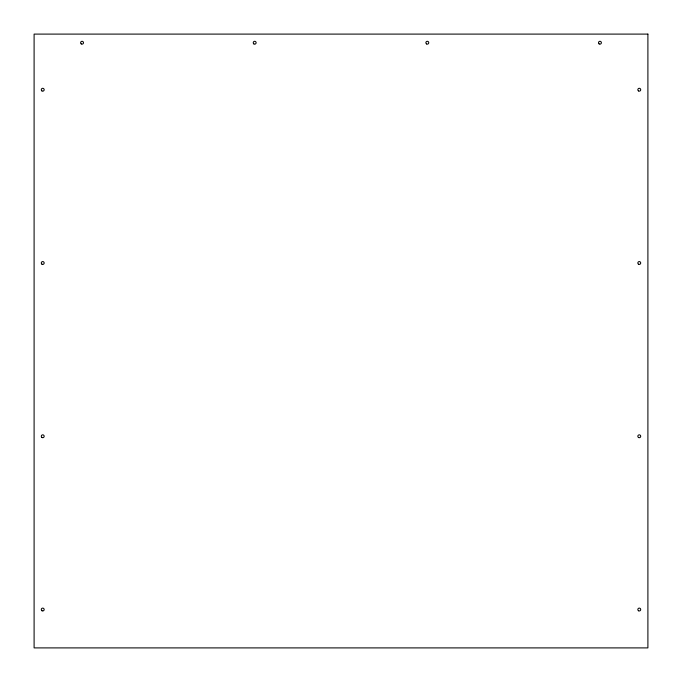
<?xml version="1.0" encoding="UTF-8"?>
<svg xmlns="http://www.w3.org/2000/svg" width="682" height="682" viewBox="0 0 682 682"><rect width="100%" height="100%" fill="white"/><g stroke="black" fill="none" stroke-linecap="round" stroke-linejoin="round"><path stroke-width="1.02" d="M647.9 34.1L34.1 34.1L34.1 647.9L647.9 647.9L647.9 34.1M638.548 610.782A1.441 1.441 0 0 0 640.705 609.538A1.441 1.441 0 0 0 638.548 608.293A1.441 1.441 0 0 0 638.548 610.782M638.437 90.902A1.441 1.441 0 0 0 640.705 89.854A1.441 1.441 0 0 0 638.667 88.421A1.441 1.441 0 0 0 638.437 90.902M638.548 264.241A1.441 1.441 0 0 0 640.705 262.996A1.441 1.441 0 0 0 638.548 261.752A1.441 1.441 0 0 0 638.548 264.241M638.548 437.512A1.441 1.441 0 0 0 640.705 436.267A1.441 1.441 0 0 0 638.548 435.022A1.441 1.441 0 0 0 638.548 437.512M42.011 610.782A1.441 1.441 0 0 0 44.168 609.538A1.441 1.441 0 0 0 42.011 608.293A1.441 1.441 0 0 0 42.011 610.782M41.9 90.902A1.441 1.441 0 0 0 44.168 89.854A1.441 1.441 0 0 0 42.131 88.421A1.441 1.441 0 0 0 41.9 90.902M42.011 264.241A1.441 1.441 0 0 0 44.168 262.996A1.441 1.441 0 0 0 42.011 261.752A1.441 1.441 0 0 0 42.011 264.241M42.011 437.512A1.441 1.441 0 0 0 44.168 436.267A1.441 1.441 0 0 0 42.011 435.022A1.441 1.441 0 0 0 42.011 437.512M81.226 43.904A1.441 1.441 0 0 0 83.485 42.864A1.441 1.441 0 0 0 81.448 41.423A1.441 1.441 0 0 0 81.226 43.904M599.12 43.904A1.441 1.441 0 0 0 601.379 42.864A1.441 1.441 0 0 0 599.342 41.423A1.441 1.441 0 0 0 599.12 43.904M253.857 43.904A1.441 1.441 0 0 0 256.117 42.864A1.441 1.441 0 0 0 254.079 41.423A1.441 1.441 0 0 0 253.857 43.904M426.489 43.904A1.441 1.441 0 0 0 428.748 42.864A1.441 1.441 0 0 0 426.71 41.423A1.441 1.441 0 0 0 426.489 43.904"/></g></svg>
